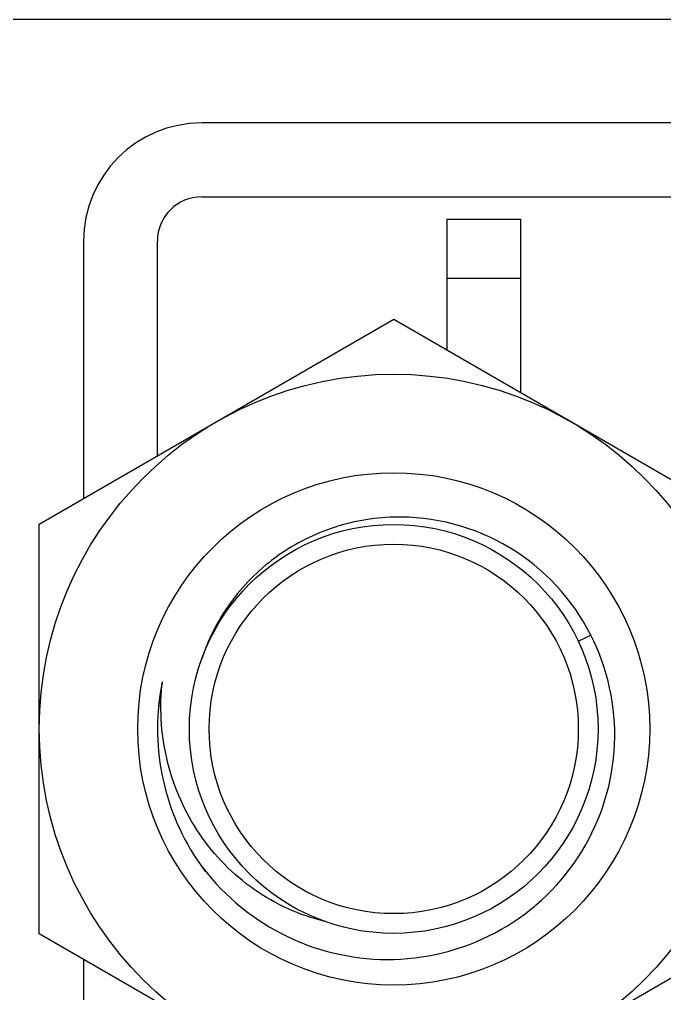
# Model space of a CAD drawing. Extents: x 1725261 to 1937680, y 860327 to 1571294.
# Drawn here: x 1848746 to 1848924.6, y 1227779.8 to 1228049.3 of the extents above; entities that cross this region are included whole.
import ezdxf

# ---------------------------------------------------------------- set-up
doc = ezdxf.new("R2010")
doc.units = 0
doc.header["$LTSCALE"] = 1000
doc.header["$MEASUREMENT"] = 0

msp = doc.modelspace()

# ---------------------------------------------------------------- linework, layer by layer
for p, q in [((1848998.89, 1228049.25), (1848655.1, 1228049.25)), ((1850242.79, 1228020.64), (1848796.49, 1228020.63)), ((1848796.49, 1228000.19), (1849066.35, 1228000.19)), ((1848864.37, 1227994.05), (1848884.81, 1227994.05)), ((1848864.37, 1227994.05), (1848864.37, 1227957.8)), ((1848884.81, 1227946), (1848884.81, 1227994.05)), ((1848763.78, 1227987.92), (1848763.78, 1227916.73)), ((1848784.23, 1227928.53), (1848784.23, 1227987.92)), ((1848864.37, 1227977.7), (1848884.81, 1227977.7)), ((1848751.52, 1227909.65), (1848849.65, 1227966.3)), ((1848849.65, 1227966.3), (1848947.78, 1227909.65)), ((1848751.52, 1227796.34), (1848751.52, 1227909.65)), ((1848900.73, 1227877.29), (1848904.23, 1227878.96)), ((1848849.65, 1227739.68), (1848751.52, 1227796.34)), ((1848947.78, 1227796.34), (1848849.65, 1227739.68)), ((1848763.78, 1227789.25), (1848763.78, 1227718.06))]:
    msp.add_line(p, q)
for radius in [98.13, 70.88, 56.57, 51.11]:
    msp.add_circle((1848849.65, 1227852.99), radius)
for centre, radius, start, end in [((1848796.49, 1227987.92), 32.71, 90, 180), ((1848796.49, 1227987.92), 12.27, 90, 180), ((1848849.65, 1227852.99), 65.4, 168.5415, 213.5415), ((1848849.78, 1227852.98), 65.53, 169.9486, 175.033), ((1848849.42, 1227853.04), 65.17, 168.542, 169.9459), ((1848850.06, 1227859.14), 64.87, 173.9459, 174.8169), ((1848849.59, 1227852.96), 65.33, 213.5438, 216.97), ((1848848.59, 1227854.27), 65.24, 214.988, 217.5933)]:
    msp.add_arc(centre, radius, start, end)
for points, knots in [([(1848849.65, 1227911.58), (1848843.79, 1227911.42), (1848832.05, 1227909.3), (1848816.26, 1227901.02), (1848803.68, 1227888.37), (1848798.25, 1227877.74), (1848796.43, 1227872.17)], [0, 0, 0, 0, 0.250031, 0.500036, 0.750022, 1, 1, 1, 1]), ([(1848904.23, 1227878.96), (1848899.22, 1227888.79), (1848883.37, 1227906.01), (1848860.67, 1227911.89), (1848849.65, 1227911.58)], [0, 0, 0, 0, 0.500108, 1, 1, 1, 1]), ([(1848849.65, 1227789.22), (1848859.97, 1227789.49), (1848880.84, 1227795.25), (1848903.99, 1227817.71), (1848913.54, 1227848.54), (1848908.92, 1227869.77), (1848904.23, 1227878.96)], [0, 0, 0, 0, 0.250101, 0.50014, 0.750107, 1, 1, 1, 1]), ([(1848830.6, 1227799.73), (1848823.64, 1227801.39), (1848810.22, 1227807.47), (1848794.86, 1227823.18), (1848785.91, 1227843.22), (1848784.8, 1227857.85), (1848785.45, 1227865)], [0, 0, 0, 0, 0.249708, 0.499636, 0.749734, 1, 1, 1, 1]), ([(1848796.89, 1227814.47), (1848803.01, 1227806.52), (1848819.17, 1227793.3), (1848839.63, 1227788.96), (1848849.65, 1227789.22)], [0, 0, 0, 0, 0.500072, 1, 1, 1, 1])]:
    msp.add_open_spline(points, degree=3, knots=knots)

doc.saveas('drawing.dxf')
